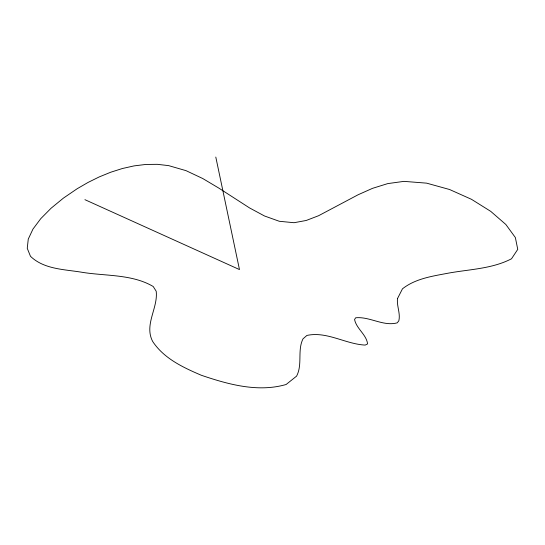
<?xml version="1.0" encoding="UTF-8"?>
<svg xmlns="http://www.w3.org/2000/svg" width="545" height="545" viewBox="0 0 545 545"><rect width="100%" height="100%" fill="white"/><g stroke="black" fill="none" stroke-linecap="round" stroke-linejoin="round"><path stroke-width="0.82" d="M84.918 199.674L239.473 269.571L215.793 157.055M397.496 298.585C396.617 306.065 400.616 313.416 398.831 320.821L397.21 322.851C383.326 326.639 369.694 316.373 355.687 317.783L354.557 319.493C356.437 328.764 366.444 334.535 367.596 343.929L365.157 345.087C345.462 344.099 326.809 331.088 306.903 335.441L303 338.847C297.189 350.503 302.748 364.523 296.575 376.145L286.111 384.498C257.874 392.638 228.266 384.409 201.316 375.26C183.072 367.446 163.97 358.556 152.661 341.442C143.921 324.725 158.179 308.163 156.204 291.262L153.213 286.507C132.108 274.04 105.621 276.158 82.104 272.296C64.521 269.332 44.104 269.455 30.486 256.307L27.25 248.309L28.265 239.105L32.952 229.104L40.752 218.674L51.101 208.217L63.424 198.108L77.158 188.74L88.011 182.459L99.224 176.921L110.71 172.234L122.359 168.521L134.077 165.891L145.76 164.454L157.307 164.324L168.623 165.619L186.063 170.667L202.767 178.542L218.845 188.12L249.603 207.958L264.523 215.99L279.292 221.277L294.034 222.714L306.208 220.473L318.573 215.725L358.099 194.769L372.514 188.345L387.761 183.597L403.981 181.369L426.599 183.147L449.591 189.517L471.466 199.306L490.718 211.351L505.849 224.486L515.359 237.545L517.75 249.365L511.523 258.78C491.733 269.073 468.782 269.278 447.268 273.352C431.729 276.288 415.263 278.747 402.469 288.816L397.496 298.585"/></g></svg>
